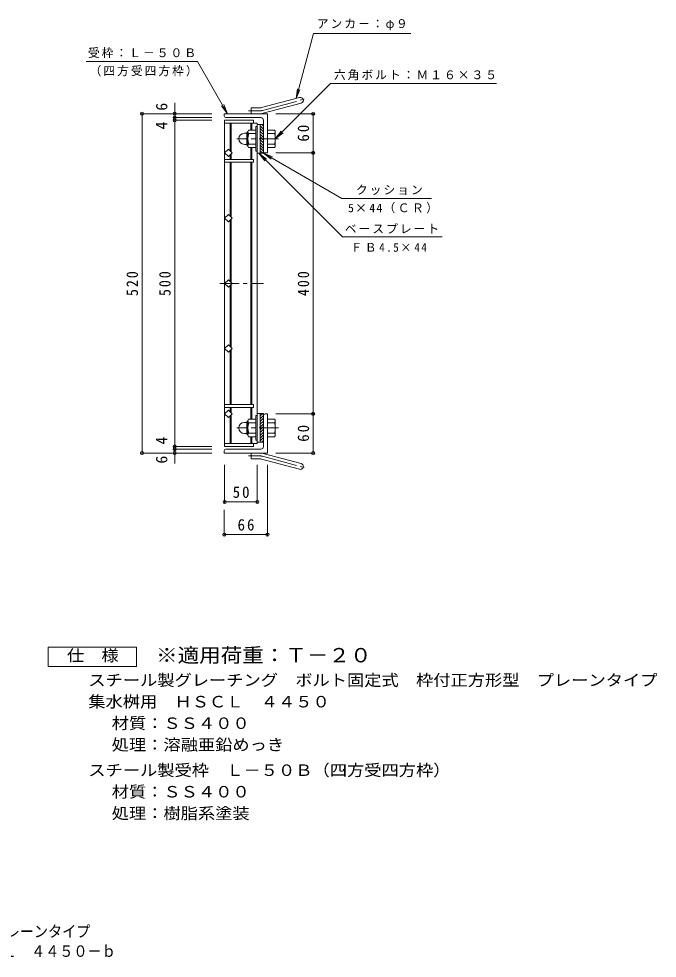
# Model space of a CAD drawing. Units: millimetres at full size, sheet at 1:6. Extents: x -897 to 1068, y -823 to 731.
# Drawn here: x 91 to 1068, y -823 to 616 of the extents above; entities that cross this region are included whole.
import ezdxf
from ezdxf.enums import TextEntityAlignment as Align

# ---------------------------------------------------------------- set-up
doc = ezdxf.new("R2010")
doc.units = ezdxf.units.MM
doc.header["$LTSCALE"] = 6
doc.header["$PDMODE"] = 32
doc.header["$PDSIZE"] = 4.8
doc.linetypes.add('CHAIN1', pattern=[8, 5, -1, 1, -1])
doc.linetypes.add('CHAIN2', pattern=[12, 9, -1, 1, -1])
for name, color, linetype, lineweight in [('E-1', 2, 'Continuous', 9), ('E-2', 3, 'Continuous', 9), ('E-4', 7, 'Continuous', 9), ('E-5', 7, 'Continuous', 9), ('F-4_F-4ﾚｲﾔ', 2, 'Continuous', 9)]:
    doc.layers.add(name, color=color, linetype=linetype, lineweight=lineweight)
doc.layers.add('F-5_F-5ﾚｲﾔ', color=2, linetype='Continuous')
doc.styles.add('ＭＳ ゴシック', font='')
doc.styles.get('ＭＳ ゴシック').set_extended_font_data('MS Gothic')

msp = doc.modelspace()

# ---------------------------------------------------------------- linework, layer by layer
at = {"layer": 'E-1'}
for p, q in [((462.635, 480.252), (520.826, 495.844)), ((446.49, 470.945), (446.49, 479.945)), ((460.305, 479.945), (446.49, 479.945)), ((464.964, 471.558), (523.155, 487.151)), ((405.49, 467.445), (405.49, 470.945)), ((471.49, 470.945), (405.49, 470.945)), ((461.49, 464.945), (407.99, 464.945)), ((465.49, 460.945), (465.49, 410.445)), ((471.49, 470.945), (471.49, 410.945)), ((453.69, 451.445), (453.69, 413.445)), ((455.99, 451.445), (453.69, 451.445)), ((460.49, 454.445), (465.49, 454.445)), ((460.49, 410.445), (460.49, 454.445)), ((465.49, 447.365), (460.49, 452.365)), ((465.49, 443.123), (460.49, 448.123)), ((465.49, 451.608), (462.653, 454.445)), ((436.18, 440.945), (439.69, 440.945)), ((439.69, 423.245), (439.69, 441.645)), ((441.49, 443.445), (441.69, 443.445)), ((441.69, 443.195), (441.69, 421.695)), ((453.69, 445.945), (442.729, 445.945)), ((453.69, 440.445), (442.729, 440.445)), ((465.49, 438.88), (460.49, 443.88)), ((465.49, 434.637), (460.49, 439.637)), ((465.49, 430.395), (460.49, 435.395)), ((471.49, 445.945), (482.452, 445.945)), ((471.49, 440.445), (482.452, 440.445)), ((483.69, 443.445), (483.49, 443.445)), ((483.49, 443.195), (483.49, 421.695)), ((436.19, 423.945), (439.69, 423.945)), ((441.49, 421.445), (441.69, 421.445)), ((453.69, 424.445), (442.729, 424.445)), ((453.69, 418.945), (442.729, 418.945)), ((465.49, 426.152), (460.49, 431.152)), ((465.49, 421.909), (460.49, 426.909)), ((465.49, 417.667), (460.49, 422.667)), ((465.49, 413.424), (460.49, 418.424)), ((471.49, 424.445), (482.452, 424.445)), ((471.49, 418.945), (482.452, 418.945)), ((483.69, 421.445), (483.49, 421.445)), ((455.99, 413.445), (453.69, 413.445)), ((464.227, 410.445), (460.49, 414.182)), ((465.49, 410.445), (460.49, 410.445)), ((467.99, 410.945), (471.49, 410.945)), ((441.49, 0.446), (441.69, 0.446)), ((441.69, -21.304), (441.69, 0.197)), ((453.69, 2.947), (442.729, 2.947)), ((453.69, -29.553), (453.69, 8.447)), ((455.99, 8.447), (453.69, 8.447)), ((460.49, 11.447), (460.49, -32.554)), ((464.227, 11.447), (460.49, 7.71)), ((465.49, 11.447), (460.49, 11.447)), ((465.49, 8.467), (460.49, 3.467)), ((465.49, 4.225), (460.49, -0.775)), ((465.49, -39.053), (465.49, 11.447)), ((467.99, 10.947), (471.49, 10.947)), ((471.49, -49.053), (471.49, 10.947)), ((471.49, 2.947), (482.452, 2.947)), ((483.69, 0.446), (483.49, 0.446)), ((483.49, -21.304), (483.49, 0.197)), ((436.19, -2.053), (439.69, -2.053)), ((439.69, -1.353), (439.69, -19.753)), ((453.69, -2.554), (442.729, -2.554)), ((465.49, -0.018), (460.49, -5.018)), ((465.49, -4.26), (460.49, -9.26)), ((465.49, -8.503), (460.49, -13.503)), ((465.49, -12.746), (460.49, -17.746)), ((471.49, -2.554), (482.452, -2.554)), ((436.18, -19.054), (439.69, -19.054)), ((441.49, -21.553), (441.69, -21.553)), ((453.69, -18.553), (442.729, -18.553)), ((453.69, -24.054), (442.729, -24.054)), ((465.49, -16.988), (460.49, -21.988)), ((465.49, -21.231), (460.49, -26.231)), ((465.49, -25.474), (460.49, -30.474)), ((471.49, -18.553), (482.452, -18.553)), ((471.49, -24.054), (482.452, -24.054)), ((483.69, -21.553), (483.49, -21.553)), ((461.49, -43.053), (407.99, -43.053)), ((455.99, -29.553), (453.69, -29.553)), ((460.49, -32.554), (465.49, -32.554)), ((465.49, -29.716), (462.653, -32.554)), ((405.49, -45.553), (405.49, -49.053)), ((471.49, -49.053), (405.49, -49.053)), ((446.49, -49.053), (446.49, -58.053)), ((464.964, -49.667), (523.155, -65.259)), ((460.305, -58.053), (446.49, -58.053)), ((462.635, -58.36), (520.826, -73.952))]:
    msp.add_line(p, q, dxfattribs=at)
at = {"layer": 'E-1', "linetype": 'CHAIN2'}
for p, q in [((463.799, 475.905), (528.966, 493.366)), ((460.305, 475.445), (442.685, 475.445)), ((460.305, -53.553), (442.685, -53.553)), ((463.799, -54.013), (528.966, -71.475))]:
    msp.add_line(p, q, dxfattribs=at)
at = {"layer": 'E-1', "linetype": 'CHAIN1'}
for p, q in [((488.607, 432.445), (424.389, 432.445)), ((488.607, -10.553), (424.389, -10.553))]:
    msp.add_line(p, q, dxfattribs=at)
at = {"layer": 'E-1'}
for centre, radius, start, end in [((521.99, 491.497), 4.5, 285.00014, 104.99991), ((460.305, 488.945), 9, 270, 285.00002), ((407.99, 467.445), 2.5, 180, 270), ((460.305, 488.945), 18, 270, 285), ((461.49, 460.945), 4, 0, 90), ((436.18, 432.455), 8.49, 90, 180), ((436.19, 432.445), 8.5, 180, 270), ((441.49, 441.645), 1.8, 90, 180), ((445.85, 443.195), 4.16, 138.61835, 221.37988), ((465.691, 432.445), 24, 160.52881, 199.47119), ((459.49, 432.445), 24, 340.52881, 19.47119), ((479.33, 443.195), 4.16, 318.62012, 41.38165), ((441.49, 423.245), 1.8, 180, 270), ((445.85, 421.695), 4.16, 138.62012, 221.38165), ((479.33, 421.695), 4.16, 318.61835, 41.37988), ((467.99, 413.445), 2.5, 180, 270), ((441.49, -1.353), 1.8, 90, 180), ((445.85, 0.197), 4.16, 138.61835, 221.37988), ((467.99, 8.447), 2.5, 90, 180), ((479.33, 0.197), 4.16, 318.62012, 41.38165), ((436.19, -10.553), 8.5, 90, 180), ((436.18, -10.564), 8.49, 180, 270), ((465.691, -10.553), 24, 160.52881, 199.47119), ((459.49, -10.553), 24, 340.52881, 19.47119), ((441.49, -19.753), 1.8, 180, 270), ((445.85, -21.304), 4.16, 138.62012, 221.38165), ((479.33, -21.304), 4.16, 318.61835, 41.37988), ((407.99, -45.553), 2.5, 90, 180), ((461.49, -39.053), 4, 270, 0), ((460.305, -67.053), 18, 75, 90), ((460.305, -67.053), 9, 74.99998, 90), ((521.99, -69.606), 4.5, 255.00009, 74.99986)]:
    msp.add_arc(centre, radius, start, end, dxfattribs=at)
at = {"layer": 'E-1', "linetype": 'CHAIN2'}
for centre, start, end in [((460.305, 488.945), 270, 284.99995), ((460.305, -67.053), 75.00005, 90)]:
    msp.add_arc(centre, 13.5, start, end, dxfattribs=at)
at = {"layer": 'E-2'}
for p, q in [((405.99, 460.945), (449.99, 460.945)), ((405.99, -39.056), (405.99, 460.945)), ((449.99, 460.945), (449.99, 456.445)), ((405.99, 456.445), (455.99, 456.445)), ((414.49, 456.445), (414.49, 413.759)), ((415.99, 456.445), (415.99, 412.259)), ((445.99, 456.445), (445.99, 445.945)), ((447.49, 456.445), (447.49, 445.945)), ((455.99, 456.445), (455.99, -34.556)), ((460.49, 454.445), (455.99, 454.445)), ((460.49, 410.445), (460.49, 454.445)), ((445.99, 418.945), (445.99, 400.945)), ((447.49, 418.945), (447.49, 400.945)), ((414.49, 408.131), (414.49, 400.945)), ((415.99, 409.631), (415.99, 400.945)), ((460.49, 410.445), (455.99, 410.445)), ((405.99, 400.945), (449.99, 400.945)), ((405.99, 396.445), (449.99, 396.445)), ((414.49, 396.445), (414.49, 313.759)), ((415.99, 396.445), (415.99, 312.259)), ((445.99, 396.445), (445.99, 25.444)), ((447.49, 396.445), (447.49, 25.444)), ((449.99, 400.945), (449.99, 396.445)), ((414.49, 308.131), (414.49, 213.759)), ((415.99, 309.631), (415.99, 212.259)), ((414.49, 113.76), (414.49, 208.132)), ((415.99, 112.26), (415.99, 209.632)), ((414.49, 25.446), (414.49, 108.132)), ((415.99, 25.446), (415.99, 109.632)), ((405.99, 25.444), (449.99, 25.444)), ((405.99, 20.944), (449.99, 20.944)), ((414.49, 13.76), (414.49, 20.946)), ((415.99, 12.26), (415.99, 20.946)), ((445.99, 2.945), (445.99, 20.944)), ((447.49, 2.945), (447.49, 20.944)), ((449.99, 20.944), (449.99, 25.444)), ((414.49, -34.554), (414.49, 8.132)), ((415.99, -34.554), (415.99, 9.632)), ((460.49, 11.445), (455.99, 11.445)), ((460.49, 11.445), (460.49, -32.555)), ((445.99, -34.556), (445.99, -24.056)), ((447.49, -34.556), (447.49, -24.056)), ((405.99, -34.556), (455.99, -34.556)), ((449.99, -39.056), (405.99, -39.056)), ((449.99, -39.056), (449.99, -34.556)), ((460.49, -32.555), (455.99, -32.555))]:
    msp.add_line(p, q, dxfattribs=at)
at = {"layer": 'E-2', "linetype": 'CHAIN1'}
msp.add_line((398.384, 210.945), (465.493, 210.945), dxfattribs=at)
at = {"layer": 'E-2'}
for points in [[(405.99, 410.945), (411.647, 416.602), (417.304, 410.945), (411.647, 405.288)], [(405.99, 310.945), (411.647, 316.602), (417.304, 310.945), (411.647, 305.288)], [(405.99, 210.945), (411.647, 216.602), (417.304, 210.945), (411.647, 205.288)], [(405.99, 110.946), (411.647, 105.289), (417.304, 110.946), (411.647, 116.603)], [(405.99, 10.946), (411.647, 5.289), (417.304, 10.946), (411.647, 16.603)]]:
    msp.add_lwpolyline(points, close=True, dxfattribs=at)
at = {"layer": 'E-4'}
for p, q in [((329.49, 487.575), (329.49, 464.945)), ((277.69, 470.945), (386.49, 470.945)), ((279.49, 470.945), (279.49, -49.056)), ((327.69, 464.945), (386.49, 464.945)), ((327.69, 460.945), (386.49, 460.945)), ((329.49, 464.945), (329.49, 460.945)), ((329.49, 460.945), (329.49, -39.056)), ((543.29, 470.945), (484.49, 470.945)), ((541.49, 410.945), (541.49, 470.945)), ((543.29, 410.945), (484.49, 410.945)), ((541.49, 10.944), (541.49, 410.945)), ((543.29, 10.944), (484.49, 10.944)), ((541.49, -49.056), (541.49, 10.944)), ((327.69, -39.056), (386.49, -39.056)), ((327.69, -43.056), (386.49, -43.056)), ((329.49, -39.056), (329.49, -43.056)), ((329.49, -43.056), (329.49, -65.219)), ((277.69, -49.056), (386.49, -49.056)), ((543.29, -49.056), (484.49, -49.056)), ((405.99, -125.856), (405.99, -67.056)), ((455.99, -125.856), (455.99, -67.056)), ((471.49, -175.856), (471.49, -67.056)), ((405.99, -124.056), (455.99, -124.056)), ((405.49, -175.856), (405.49, -136.194)), ((405.49, -174.056), (471.49, -174.056))]:
    msp.add_line(p, q, dxfattribs=at)
for p in [(279.49, 470.945), (329.49, 470.945), (329.49, 464.945), (329.49, 460.945), (541.49, 470.945), (541.49, 410.945), (541.49, 10.944), (329.49, -39.056), (329.49, -43.056), (279.49, -49.056), (329.49, -49.056), (541.49, -49.056), (405.99, -124.056), (455.99, -124.056), (405.49, -174.056), (471.49, -174.056)]:
    msp.add_point(p, dxfattribs=at)
at = {"layer": 'E-5'}
for p, q in [((515.439, 494.4), (542.029, 593.638)), ((691.029, 593.638), (542.029, 593.638)), ((194.196, 551.13), (364.196, 551.13)), ((410.49, 470.945), (364.196, 551.13)), ((515.439, 494.4), (517.397, 509.272)), ((515.439, 494.4), (521.179, 508.259)), ((410.49, 470.945), (401.359, 482.845)), ((410.49, 470.945), (404.75, 484.803)), ((483.49, 432.445), (492.622, 444.346)), ((483.49, 432.445), (495.391, 441.577)), ((458.24, 410.445), (467.372, 398.544)), ((458.24, 410.445), (470.141, 401.313)), ((458.24, 410.445), (586.437, 282.248)), ((465.491, 410.444), (477.391, 401.313)), ((465.491, 410.444), (479.349, 404.704)), ((465.491, 410.444), (585.466, 341.177)), ((585.466, 341.177), (722.715, 341.177)), ((586.437, 282.248), (739.052, 282.248))]:
    msp.add_line(p, q, dxfattribs=at)
msp.add_lwpolyline([(483.49, 432.445), (568.282, 517.237), (822.282, 517.237)], dxfattribs=at)
at = {"layer": 'F-4_F-4ﾚｲﾔ'}
msp.add_lwpolyline([(135.943, -376.445), (135.943, -346.444), (270.943, -346.444), (270.943, -376.445)], close=True, dxfattribs=at)

# ---------------------------------------------------------------- texts
at = {"layer": 'E-4', "color": 2, "style": 'ＭＳ ゴシック'}
for s, p in [('6', (323.49, 475.575)), ('4', (323.49, 446.866)), ('4', (323.49, -36.011)), ('6', (323.49, -65.219))]:
    msp.add_text(s, height=17.6, rotation=90, dxfattribs=at).set_placement(p, align=Align.BOTTOM_LEFT)
at = {"layer": 'E-4', "color": 2, "char_height": 17.6, "attachment_point": 7, "rotation": 90, "style": 'ＭＳ ゴシック'}
for s, insert in [('\\T1.27;\\W0.95;60', (535.49, 428.195)), ('\\T1.27;\\W0.9;520', (273.49, 191.445)), ('\\T1.27;\\W0.9;500', (323.49, 191.445)), ('\\T1.27;\\W0.9;400', (535.49, 191.445)), ('\\T1.27;\\W0.95;60', (535.49, -31.806))]:
    msp.add_mtext(s, dxfattribs=dict(at, insert=insert))
at = {"layer": 'E-4', "color": 2, "char_height": 17.6, "attachment_point": 7, "style": 'ＭＳ ゴシック'}
for s, insert in [('\\T1.27;\\W0.95;50', (418.24, -118.056)), ('\\T1.27;\\W0.95;66', (425.74, -168.056))]:
    msp.add_mtext(s, dxfattribs=dict(at, insert=insert))
at = {"layer": 'E-5', "char_height": 13.2, "attachment_point": 7, "style": 'ＭＳ ゴシック'}
for s, insert in [('\\T1.17;アンカ－：φ９', (547.029, 598.638)), ('\\T1.17;受枠：Ｌ－５０Ｂ', (196.696, 556.13)), ('\\T1.17;（四方受四方枠）', (199.196, 528.13)), ('\\T1.17;六角ボルト：Ｍ１６×３５', (573.282, 522.237)), ('\\T1.17;クッション', (607.012, 346.177)), ('\\T1.21;5×44（ＣＲ）', (594.892, 318.177)), ('\\T1.17;ベースプレート', (589.945, 287.248)), ('\\T1.26;\\W0.95;ＦＢ4.5×44', (599.499, 259.248))]:
    msp.add_mtext(s, dxfattribs=dict(at, insert=insert))
at = {"layer": 'F-4_F-4ﾚｲﾔ', "style": 'ＭＳ ゴシック', "width": 1.1}
for s, p in [('仕\u3000様', (164.443, -373.444)), ('スチール製グレーチング\u3000ボルト固定式\u3000枠付正方形型\u3000プレーンタイプ', (197.197, -411.196)), ('集水桝用\u3000ＨＳＣＬ\u3000４４５０', (197.197, -444.196)), ('材質：ＳＳ４００', (233.024, -477.196)), ('処理：溶融亜鉛めっき', (233.024, -510.196)), ('スチール製受枠\u3000Ｌ－５０Ｂ（四方受四方枠）', (197.197, -549.196)), ('材質：ＳＳ４００', (233.024, -582.196)), ('処理：樹脂系塗装', (233.024, -615.196))]:
    msp.add_text(s, height=17.6, dxfattribs=at).set_placement(p, align=Align.BOTTOM_LEFT)
at = {"layer": 'F-5_F-5ﾚｲﾔ', "color": 3, "style": 'ＭＳ ゴシック', "width": 1.1}
msp.add_text('※適用荷重：Ｔ－２０', height=21.99, dxfattribs=at).set_placement((300.943, -376.445), align=Align.BOTTOM_LEFT)
at = {"layer": 'F-5_F-5ﾚｲﾔ', "style": 'ＭＳ ゴシック', "width": 0.9}
for s, p in [('スチール製グレーチング\u3000ボルト固定式\u3000枠付正方形型\u3000プレーンタイプ', (-512.598, -796.274)), ('集水桝用\u3000クッション付\u3000ＨＳＣＬ\u3000４４５０－ｂ', (-257.651, -826.488))]:
    msp.add_text(s, height=17.6, dxfattribs=at).set_placement(p, align=Align.BOTTOM_LEFT)

doc.saveas('drawing.dxf')
